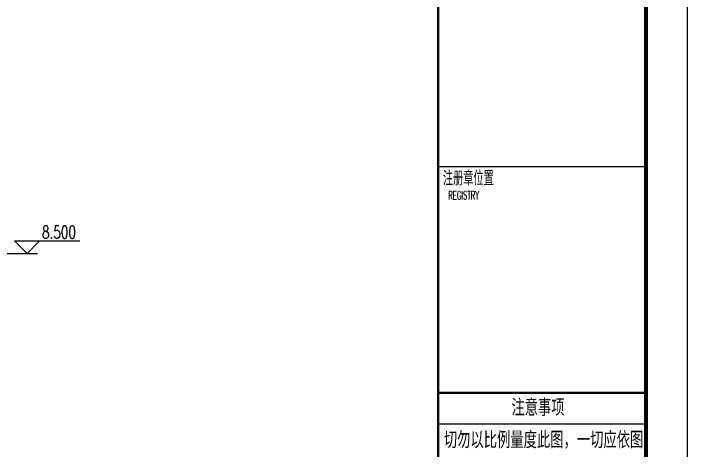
# Model space of a CAD drawing. Extents: x 14207793 to 14719554, y -1675802 to -1228715.
# Drawn here: x 14649794 to 14669260, y -1401796 to -1389182 of the extents above; entities that cross this region are included whole.
import ezdxf

# ---------------------------------------------------------------- set-up
doc = ezdxf.new("R2010")
doc.units = 0
doc.header["$LTSCALE"] = 500
doc.header["$MEASUREMENT"] = 0
doc.layers.get('0').update_dxf_attribs({"linetype": 'CONTINUOUS'})
for name, color, linetype in [('AXIS', 3, 'CONTINUOUS'), ('DIM_ELEV', 3, 'CONTINUOUS'), ('PUB_TEXT', 6, 'CONTINUOUS'), ('PUB_TITLE', 4, 'CONTINUOUS'), ('WINDOW', 96, 'CONTINUOUS')]:
    doc.layers.add(name, color=color, linetype=linetype)
doc.styles.add('_TCH_DIM', font='SIMPLEX', dxfattribs={"bigfont": 'GBCBIG'})
doc.styles.add('HZ', font='txt', dxfattribs={"width": 0.8, "bigfont": 'hztxt'})
doc.styles.add('LLC', font='romans', dxfattribs={"bigfont": 'hzdx'})

msp = doc.modelspace()

# ---------------------------------------------------------------- linework, layer by layer
at = {"color": 4}
msp.add_line((14662060, -1393593.94, 273.91), (14668060, -1393593.94, -519.18), dxfattribs=at)
at = {"color": 4, "const_width": 71.27}
msp.add_lwpolyline([(14668060, -1406510.8), (14662060, -1406510.8), (14662060, -1377767.5), (14668060, -1377767.5)], close=True, dxfattribs=at)
at = {"layer": 'AXIS'}
msp.add_line((14648760.66, -1396107.5), (14650488.47, -1396107.5), dxfattribs=at)
at = {"layer": 'DIM_ELEV'}
for p, q in [((14650188.47, -1396107.5), (14649828.47, -1395747.5)), ((14649828.47, -1395747.5), (14651706.47, -1395747.5)), ((14650188.47, -1396107.5), (14650548.47, -1395747.5))]:
    msp.add_line(p, q, dxfattribs=at)
at = {"layer": 'PUB_TITLE'}
msp.add_line((14668060, -1401039.45, -1200), (14662060, -1401039.45), dxfattribs=at)
msp.add_lwpolyline([(14669260, -1376567.5), (14526580, -1376567.5), (14526580, -1426967.5), (14669260, -1426967.5)], close=True, dxfattribs=at)
at = {"layer": 'PUB_TITLE', "const_width": 120}
msp.add_lwpolyline([(14668060, -1377767.5), (14529580, -1377767.5), (14529580, -1425767.5), (14668060, -1425767.5)], close=True, dxfattribs=at)
at = {"layer": 'PUB_TITLE', "const_width": 60}
msp.add_lwpolyline([(14668060, -1400131.08), (14662060, -1400131.08)], dxfattribs=at)

# ---------------------------------------------------------------- texts
at = {"layer": 'PUB_TEXT', "style": '_TCH_DIM', "width": 0.705882}
msp.add_text('8.500', height=360, dxfattribs=at).set_placement((14650617.97, -1395674))
at = {"layer": 'PUB_TITLE', "style": 'HZ', "width": 0.8}
for s, p in [('注意事项', (14664174.53, -1400794.52, -465.73)), ('切勿以比例量度此图，一切应依图', (14662222.97, -1401732.03, 2288.68))]:
    msp.add_text(s, height=480, dxfattribs=at).set_placement(p)
at = {"layer": 'WINDOW', "color": 4}
for s, height, style, width, p in [('注册章位置', 420, 'HZ', 0.7, (14662194.39, -1394146.98, -1280.5)), ('REGISTRY', 240, 'LLC', 0.6, (14662351.18, -1394547.97, -2480.5))]:
    msp.add_text(s, height=height, dxfattribs=dict(at, style=style, width=width)).set_placement(p)

doc.saveas('drawing.dxf')
